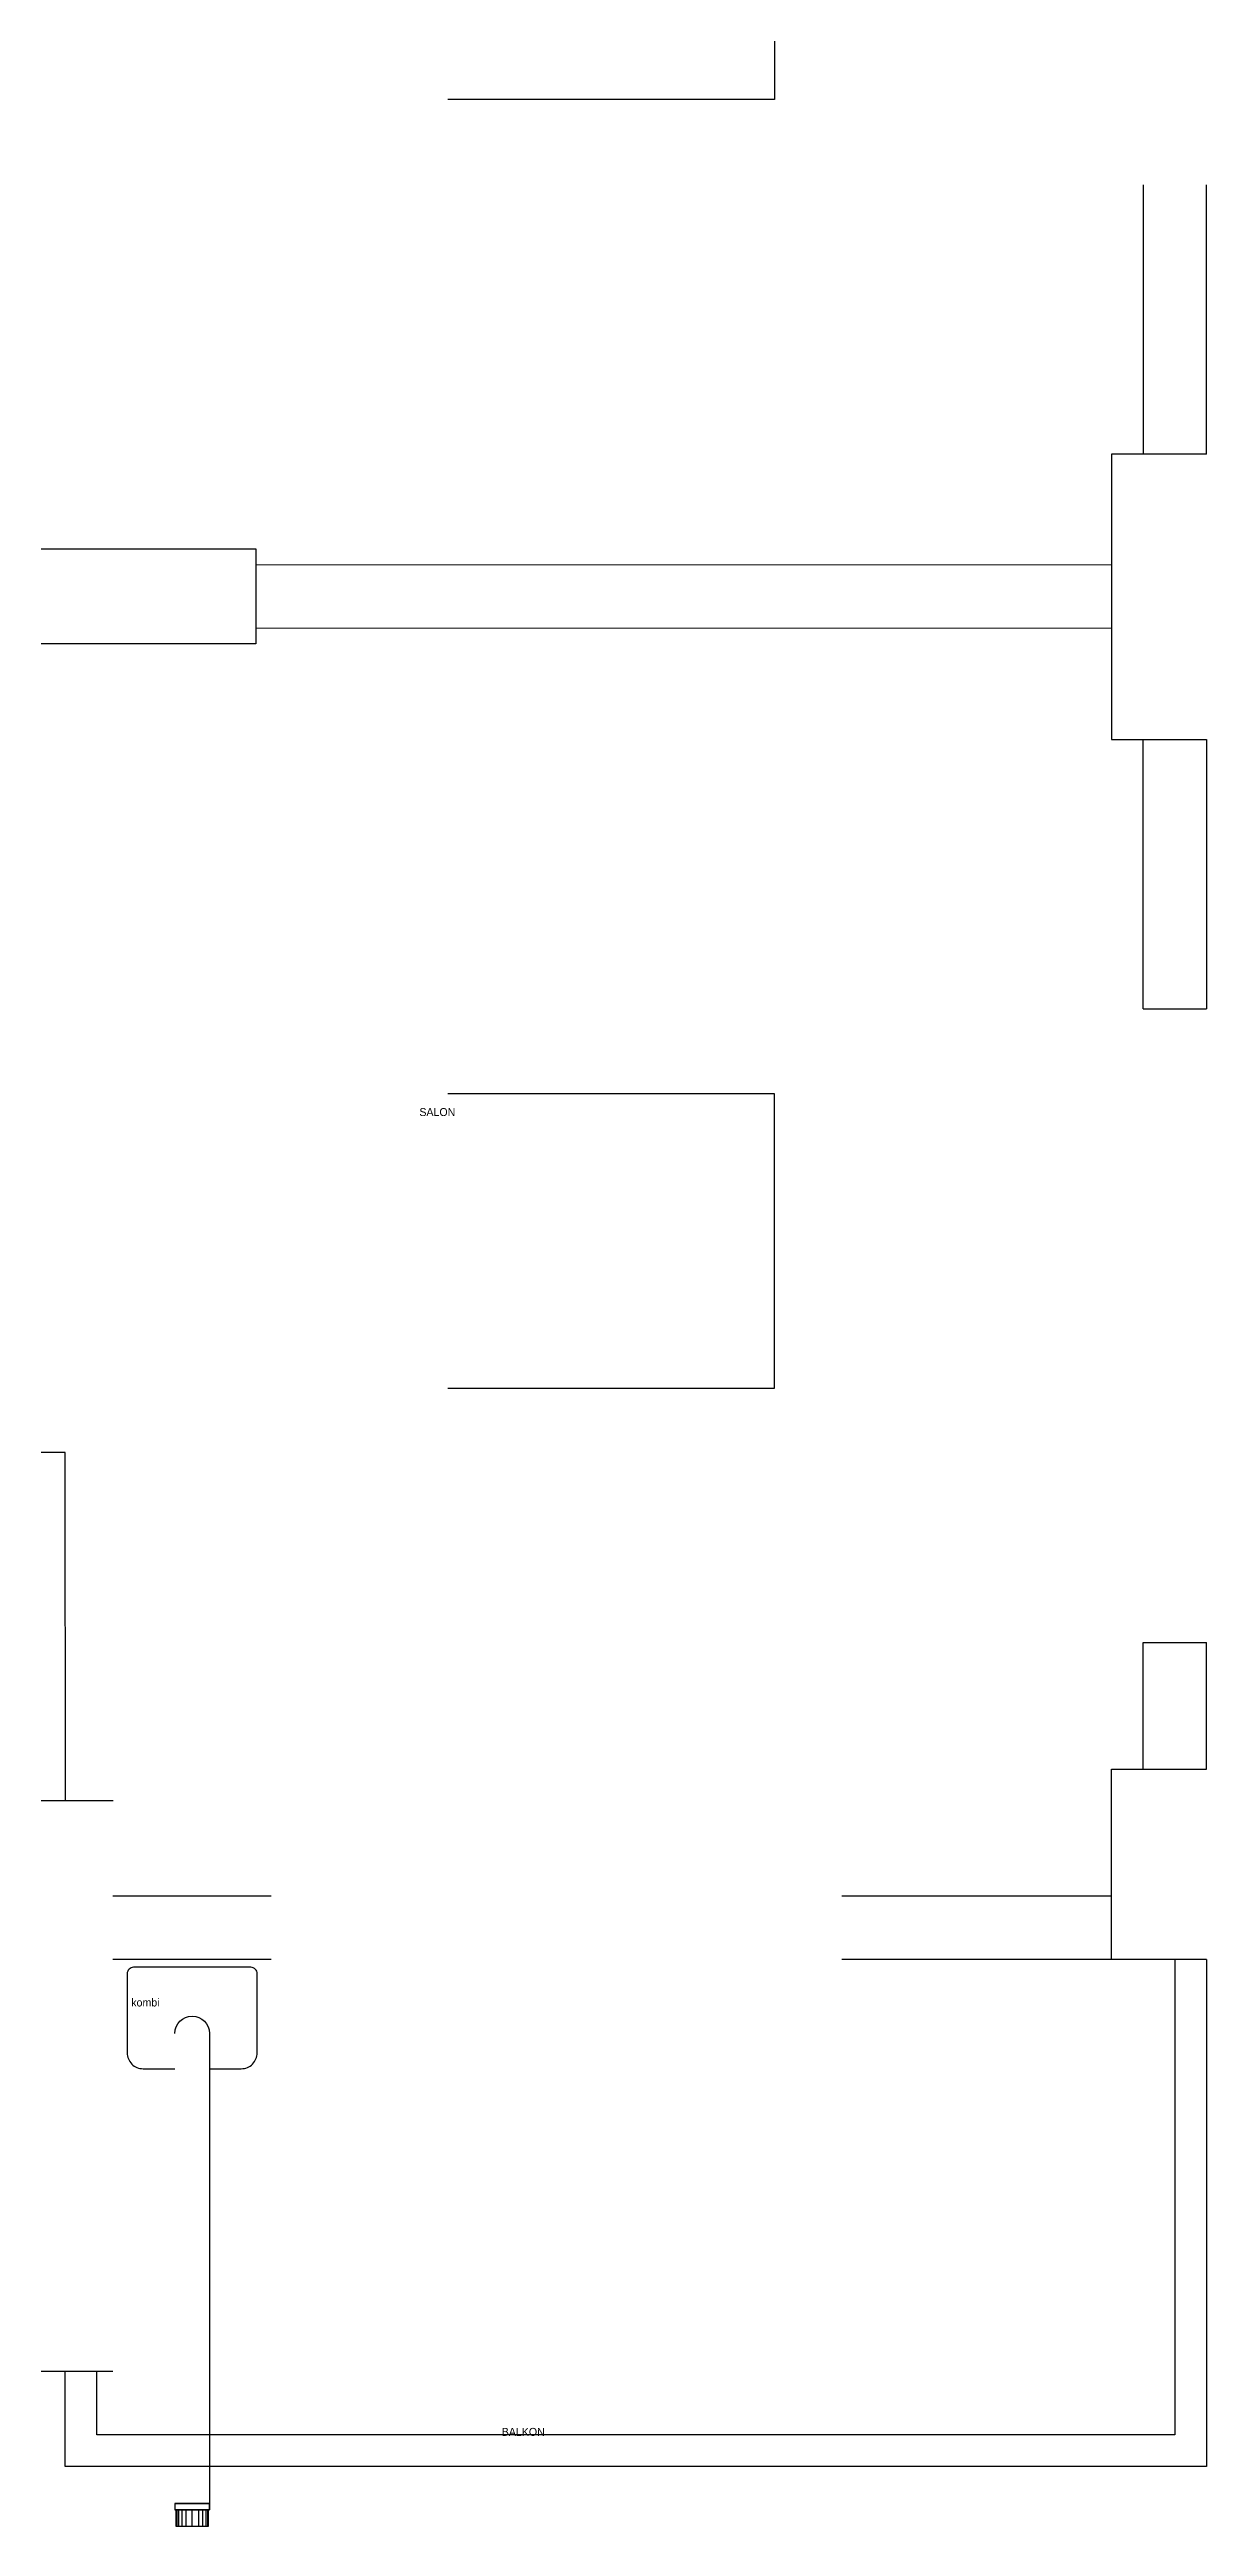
# Model space of a CAD drawing. Header units: metres. Extents: x 26 to 3156, y 26 to 1426.
# Drawn here: x 2791 to 3156, y 117 to 899 of the extents above; entities that cross this region are included whole.
import ezdxf

# ---------------------------------------------------------------- set-up
doc = ezdxf.new("R2010")
doc.units = ezdxf.units.M

msp = doc.modelspace()

# ---------------------------------------------------------------- linework, layer by layer
for p, q in [((3135.685721, 856.040648), (3135.685721, 771.040648)), ((3155.685721, 771.040648), (3155.685721, 856.040648)), ((3125.685721, 736.040648), (2855.785855, 736.140717)), ((3125.685721, 716.040648), (2855.785855, 716.140717)), ((3135.685721, 596.040648), (3135.685721, 681.040648)), ((3155.685721, 681.040648), (3155.685721, 596.040648)), ((3135.685721, 596.040648), (3155.685721, 596.040648)), ((2795.685721, 456.040648), (2600.685721, 456.040648)), ((2795.785862, 346.140736), (2795.685721, 456.040648)), ((3135.685721, 356.040648), (3135.685721, 396.040648)), ((3135.685721, 396.040648), (3155.685721, 396.040648)), ((3155.685721, 356.040648), (3155.685721, 396.040648)), ((2860.685721, 316.040648), (2810.685721, 316.040648)), ((3125.685721, 316.040648), (3040.685721, 316.040648)), ((2860.685721, 296.040648), (2810.685721, 296.040648)), ((3125.685721, 296.040648), (3040.685721, 296.040648)), ((2830.227376, 124.357014), (2830.227376, 122.357014)), ((2841.227376, 124.357014), (2830.227376, 124.357014)), ((2830.227376, 122.357014), (2841.227376, 122.357014)), ((2830.927376, 122.357014), (2830.927376, 117.087369)), ((2831.427376, 122.357014), (2831.427376, 117.087369)), ((2832.427376, 122.357014), (2832.427376, 117.087369)), ((2833.727376, 122.357014), (2833.727376, 117.087369)), ((2835.727376, 117.087369), (2835.727376, 122.357014)), ((2837.727376, 122.357014), (2837.727376, 117.087369)), ((2839.027376, 122.357014), (2839.027376, 117.087369)), ((2840.027376, 122.357014), (2840.027376, 117.087369)), ((2840.527376, 122.357014), (2840.527376, 117.087369)), ((2841.227376, 122.357014), (2841.227376, 124.357014))]:
    msp.add_line(p, q)
for points in [[(2916.424785, 975.80381), (3019.437599, 975.797015), (3019.431473, 882.929381), (2916.418659, 882.936177)], [(3155.685721, 771.040648), (3125.685721, 771.040648), (3125.685721, 681.040648), (3155.685721, 681.040648)], [(2765.785822, 741.140717), (2855.785855, 741.140717), (2855.785855, 711.140717), (2765.785822, 711.140717)], [(2916.424785, 476.277486), (3019.437599, 476.284281), (3019.431473, 569.151915), (2916.418659, 569.145119)], [(3155.685721, 296.040648), (3125.685721, 296.040648), (3125.685721, 356.040648), (3155.685721, 356.040648)], [(3155.685721, 296.040648), (3125.685721, 296.040648), (3125.685721, 356.040648), (3155.685721, 356.040648)], [(2810.685721, 166.040648), (2750.685721, 166.040648), (2750.685721, 191.040648), (2785.685721, 191.040648), (2785.785862, 346.140736), (2810.785862, 346.140736)], [(3155.685721, 296.040648), (3155.685721, 136.040648), (2795.685721, 136.040648), (2795.685721, 166.040648)], [(3155.685721, 296.040648), (3155.685721, 136.040648), (2795.685721, 136.040648), (2795.685721, 166.040648)], [(3145.685721, 296.040648), (3145.685721, 146.040648), (2805.685721, 146.040648), (2805.685721, 166.040648)], [(2830.227376, 124.357014), (2841.227376, 124.357014), (2841.227376, 122.357014), (2830.227376, 122.357014)], [(2840.727376, 122.357014), (2840.727376, 117.087369), (2830.727376, 117.087369), (2830.727376, 122.357014)]]:
    msp.add_lwpolyline(points)
for points in [[(2841.227376, 261.540995), (2851.227376, 261.540995, 0.414214), (2856.227376, 266.540995), (2856.227376, 291.540995, 0.414214), (2854.227376, 293.540995), (2817.227376, 293.540995, 0.414214), (2815.227376, 291.540995), (2815.227376, 266.540995, 0.414214), (2820.227376, 261.540995), (2830.227376, 261.540995)], [(2830.227376, 272.664627, -1), (2841.227376, 272.664627), (2841.227376, 124.357014), (2830.227376, 124.357014)]]:
    msp.add_lwpolyline(points, format="xyb")

# ---------------------------------------------------------------- texts
for s, p in [('SALON', (2907.400927, 562.183969)), ('kombi', (2816.512753, 281.185944)), ('BALKON', (2933.387624, 145.683821))]:
    msp.add_text(s, height=2.5).set_placement(p)

doc.saveas('drawing.dxf')
